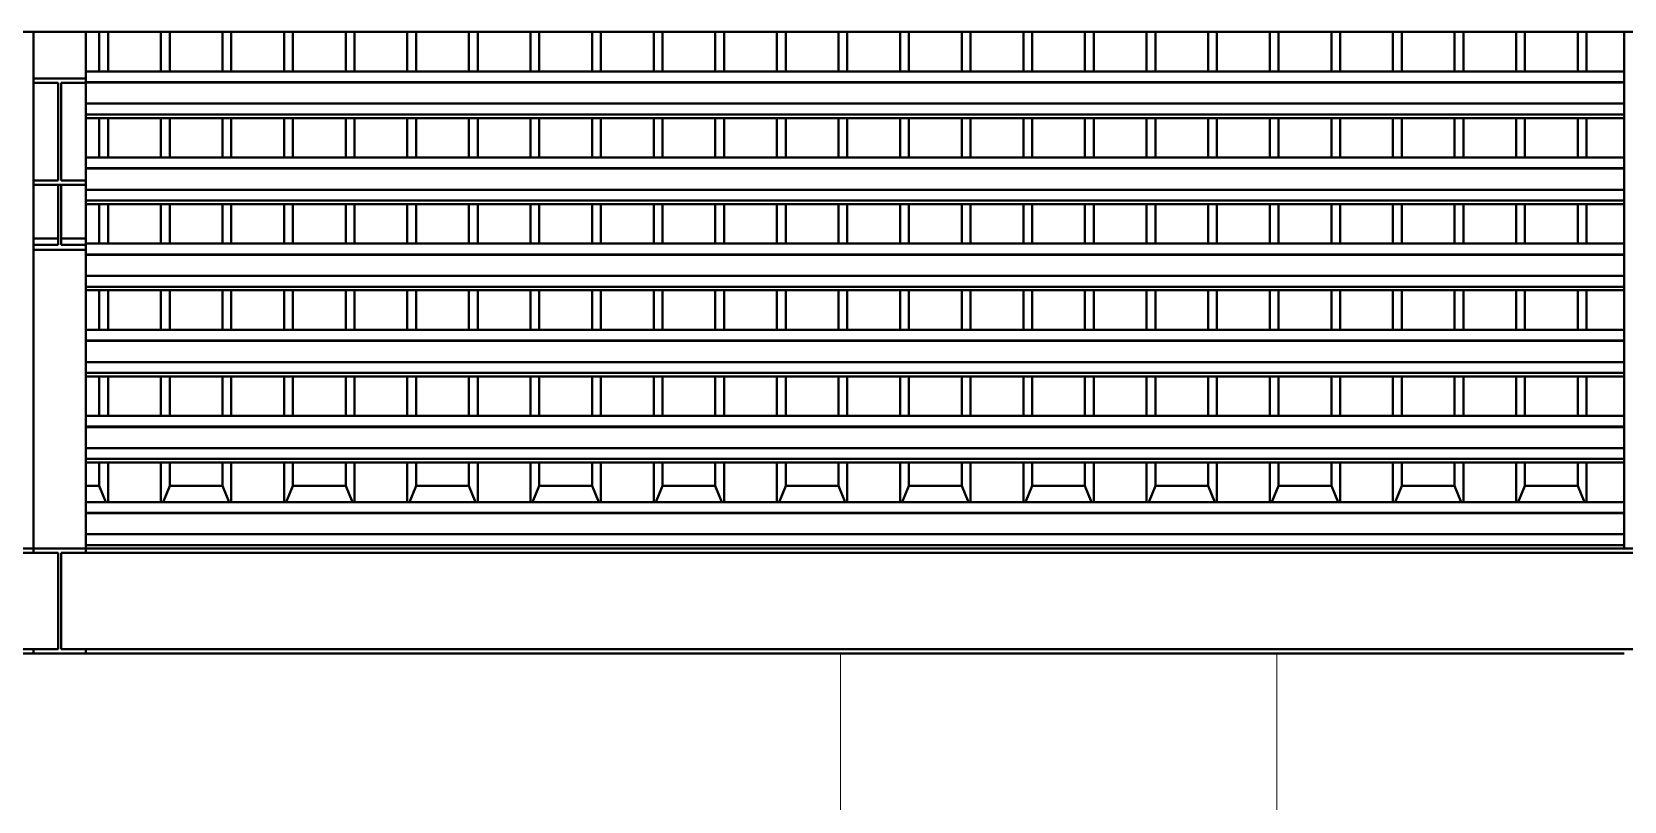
# Model space of a CAD drawing. Header units: metres. Extents: x 78 to 178, y -74 to 157.
# Drawn here: x 125.104 to 128.754, y -52.215 to -50.453 of the extents above; entities that cross this region are included whole.
import ezdxf

# ---------------------------------------------------------------- set-up
doc = ezdxf.new("R2010")
doc.units = ezdxf.units.M
doc.layers.add('01_Fina', color=252, linetype='Continuous', lineweight=15)
doc.layers.add('Cortes', color=7, linetype='Continuous', lineweight=40)

msp = doc.modelspace()

# ---------------------------------------------------------------- linework, layer by layer
at = {"layer": '01_Fina'}
for p, q in [((126.95784, -54.35079), (126.95784, -51.87651)), ((127.95784, -51.87651), (127.95784, -54.35079))]:
    msp.add_line(p, q, dxfattribs=at)
at = {"layer": 'Cortes'}
for p, q in [((125.00404, -50.45284), (125.10795, -50.45284)), ((125.10795, -50.45284), (125.22795, -50.45284)), ((125.10795, -50.55992), (125.10795, -50.45284)), ((125.22795, -50.45284), (125.25876, -50.45284)), ((125.22795, -50.54326), (125.22795, -50.45284)), ((125.25876, -50.45284), (125.25876, -50.54326)), ((125.25876, -50.45284), (125.27894, -50.45284)), ((125.27894, -50.45284), (125.27894, -50.54326)), ((125.27894, -50.45284), (125.39997, -50.45284)), ((125.39997, -50.45284), (125.39997, -50.54326)), ((125.39997, -50.45284), (125.42014, -50.45284)), ((125.42014, -50.45284), (125.42014, -50.54326)), ((125.42014, -50.45284), (125.54118, -50.45284)), ((125.54118, -50.45284), (125.54118, -50.54326)), ((125.54118, -50.45284), (125.56135, -50.45284)), ((125.56135, -50.45284), (125.56135, -50.54326)), ((125.56135, -50.45284), (125.68239, -50.45284)), ((125.68239, -50.45284), (125.68239, -50.54326)), ((125.68239, -50.45284), (125.70256, -50.45284)), ((125.70256, -50.45284), (125.70256, -50.54326)), ((125.70256, -50.45284), (125.82359, -50.45284)), ((125.82359, -50.45284), (125.82359, -50.54326)), ((125.82359, -50.45284), (125.84376, -50.45284)), ((125.84376, -50.45284), (125.84376, -50.54326)), ((125.84376, -50.45284), (125.9648, -50.45284)), ((125.9648, -50.45284), (125.9648, -50.54326)), ((125.9648, -50.45284), (125.98497, -50.45284)), ((125.98497, -50.45284), (125.98497, -50.54326)), ((125.98497, -50.45284), (126.10601, -50.45284)), ((126.10601, -50.45284), (126.10601, -50.54326)), ((126.10601, -50.45284), (126.12618, -50.45284)), ((126.12618, -50.45284), (126.12618, -50.54326)), ((126.12618, -50.45284), (126.24721, -50.45284)), ((126.24721, -50.45284), (126.24721, -50.54326)), ((126.24721, -50.45284), (126.26739, -50.45284)), ((126.26739, -50.45284), (126.26739, -50.54326)), ((126.26739, -50.45284), (126.38842, -50.45284)), ((126.38842, -50.45284), (126.38842, -50.54326)), ((126.38842, -50.45284), (126.40859, -50.45284)), ((126.40859, -50.45284), (126.40859, -50.54326)), ((126.40859, -50.45284), (126.52963, -50.45284)), ((126.52963, -50.45284), (126.52963, -50.54326)), ((126.52963, -50.45284), (126.5498, -50.45284)), ((126.5498, -50.45284), (126.5498, -50.54326)), ((126.5498, -50.45284), (126.67083, -50.45284)), ((126.67083, -50.45284), (126.67083, -50.54326)), ((126.67083, -50.45284), (126.69101, -50.45284)), ((126.69101, -50.45284), (126.69101, -50.54326)), ((126.69101, -50.45284), (126.81204, -50.45284)), ((126.81204, -50.45284), (126.81204, -50.54326)), ((126.81204, -50.45284), (126.83221, -50.45284)), ((126.83221, -50.45284), (126.83221, -50.54326)), ((126.83221, -50.45284), (126.95325, -50.45284)), ((126.95325, -50.45284), (126.95325, -50.54326)), ((126.95325, -50.45284), (126.97342, -50.45284)), ((126.97342, -50.45284), (126.97342, -50.54326)), ((126.97342, -50.45284), (127.09445, -50.45284)), ((127.09445, -50.45284), (127.09445, -50.54326)), ((127.09445, -50.45284), (127.11463, -50.45284)), ((127.11463, -50.45284), (127.11463, -50.54326)), ((127.11463, -50.45284), (127.23566, -50.45284)), ((127.23566, -50.45284), (127.23566, -50.54326)), ((127.23566, -50.45284), (127.25583, -50.45284)), ((127.25583, -50.45284), (127.25583, -50.54326)), ((127.25583, -50.45284), (127.37687, -50.45284)), ((127.37687, -50.45284), (127.37687, -50.54326)), ((127.37687, -50.45284), (127.39704, -50.45284)), ((127.39704, -50.45284), (127.39704, -50.54326)), ((127.39704, -50.45284), (127.51807, -50.45284)), ((127.51807, -50.45284), (127.51807, -50.54326)), ((127.51807, -50.45284), (127.53825, -50.45284)), ((127.53825, -50.45284), (127.53825, -50.54326)), ((127.53825, -50.45284), (127.65928, -50.45284)), ((127.65928, -50.45284), (127.65928, -50.54326)), ((127.65928, -50.45284), (127.67945, -50.45284)), ((127.67945, -50.45284), (127.67945, -50.54326)), ((127.67945, -50.45284), (127.80049, -50.45284)), ((127.80049, -50.45284), (127.80049, -50.54326)), ((127.80049, -50.45284), (127.82066, -50.45284)), ((127.82066, -50.45284), (127.82066, -50.54326)), ((127.82066, -50.45284), (127.9417, -50.45284)), ((127.9417, -50.45284), (127.9417, -50.54326)), ((127.9417, -50.45284), (127.96187, -50.45284)), ((127.96187, -50.45284), (127.96187, -50.54326)), ((127.96187, -50.45284), (128.0829, -50.45284)), ((128.0829, -50.45284), (128.0829, -50.54326)), ((128.0829, -50.45284), (128.10307, -50.45284)), ((128.10307, -50.45284), (128.10307, -50.54326)), ((128.10307, -50.45284), (128.22411, -50.45284)), ((128.22411, -50.45284), (128.22411, -50.54326)), ((128.22411, -50.45284), (128.24428, -50.45284)), ((128.24428, -50.45284), (128.24428, -50.54326)), ((128.24428, -50.45284), (128.36532, -50.45284)), ((128.36532, -50.45284), (128.36532, -50.54326)), ((128.36532, -50.45284), (128.38549, -50.45284)), ((128.38549, -50.45284), (128.38549, -50.54326)), ((128.38549, -50.45284), (128.50652, -50.45284)), ((128.50652, -50.45284), (128.50652, -50.54326)), ((128.50652, -50.45284), (128.5267, -50.45284)), ((128.5267, -50.45284), (128.5267, -50.54326)), ((128.5267, -50.45284), (128.64773, -50.45284)), ((128.64773, -50.45284), (128.64773, -50.54326)), ((128.64773, -50.45284), (128.6679, -50.45284)), ((128.6679, -50.45284), (128.6679, -50.54326)), ((128.6679, -50.45284), (128.75404, -50.45284)), ((128.75404, -50.45284), (128.85795, -50.45284)), ((128.75404, -50.54326), (128.75404, -50.45284)), ((125.22795, -50.54326), (125.25876, -50.54326)), ((125.22795, -50.54326), (125.22795, -50.55992)), ((125.25876, -50.54326), (125.27894, -50.54326)), ((125.27894, -50.54326), (125.39997, -50.54326)), ((125.39997, -50.54326), (125.42014, -50.54326)), ((125.42014, -50.54326), (125.54118, -50.54326)), ((125.54118, -50.54326), (125.56135, -50.54326)), ((125.56135, -50.54326), (125.68239, -50.54326)), ((125.68239, -50.54326), (125.70256, -50.54326)), ((125.70256, -50.54326), (125.82359, -50.54326)), ((125.82359, -50.54326), (125.84376, -50.54326)), ((125.84376, -50.54326), (125.9648, -50.54326)), ((125.9648, -50.54326), (125.98497, -50.54326)), ((125.98497, -50.54326), (126.10601, -50.54326)), ((126.10601, -50.54326), (126.12618, -50.54326)), ((126.12618, -50.54326), (126.24721, -50.54326)), ((126.24721, -50.54326), (126.26739, -50.54326)), ((126.26739, -50.54326), (126.38842, -50.54326)), ((126.38842, -50.54326), (126.40859, -50.54326)), ((126.40859, -50.54326), (126.52963, -50.54326)), ((126.52963, -50.54326), (126.5498, -50.54326)), ((126.5498, -50.54326), (126.67083, -50.54326)), ((126.67083, -50.54326), (126.69101, -50.54326)), ((126.69101, -50.54326), (126.81204, -50.54326)), ((126.81204, -50.54326), (126.83221, -50.54326)), ((126.83221, -50.54326), (126.95325, -50.54326)), ((126.95325, -50.54326), (126.97342, -50.54326)), ((126.97342, -50.54326), (127.09445, -50.54326)), ((127.09445, -50.54326), (127.11463, -50.54326)), ((127.11463, -50.54326), (127.23566, -50.54326)), ((127.23566, -50.54326), (127.25583, -50.54326)), ((127.25583, -50.54326), (127.37687, -50.54326)), ((127.37687, -50.54326), (127.39704, -50.54326)), ((127.39704, -50.54326), (127.51807, -50.54326)), ((127.51807, -50.54326), (127.53825, -50.54326)), ((127.53825, -50.54326), (127.65928, -50.54326)), ((127.65928, -50.54326), (127.67945, -50.54326)), ((127.67945, -50.54326), (127.80049, -50.54326)), ((127.80049, -50.54326), (127.82066, -50.54326)), ((127.82066, -50.54326), (127.9417, -50.54326)), ((127.9417, -50.54326), (127.96187, -50.54326)), ((127.96187, -50.54326), (128.0829, -50.54326)), ((128.0829, -50.54326), (128.10307, -50.54326)), ((128.10307, -50.54326), (128.22411, -50.54326)), ((128.22411, -50.54326), (128.24428, -50.54326)), ((128.24428, -50.54326), (128.36532, -50.54326)), ((128.36532, -50.54326), (128.38549, -50.54326)), ((128.38549, -50.54326), (128.50652, -50.54326)), ((128.50652, -50.54326), (128.5267, -50.54326)), ((128.5267, -50.54326), (128.64773, -50.54326)), ((128.64773, -50.54326), (128.6679, -50.54326)), ((128.6679, -50.54326), (128.75404, -50.54326)), ((128.75404, -50.56792), (128.75404, -50.54326)), ((125.10795, -50.55992), (125.10795, -50.56985)), ((125.22795, -50.55992), (125.10795, -50.55992)), ((125.10795, -50.56985), (125.16485, -50.56985)), ((125.10795, -50.79329), (125.10795, -50.56985)), ((125.16485, -50.56985), (125.16485, -50.79329)), ((125.17105, -50.56985), (125.22795, -50.56985)), ((125.17105, -50.79329), (125.17105, -50.56985)), ((125.22795, -50.56792), (125.22795, -50.55992)), ((125.22795, -50.56792), (128.75404, -50.56792)), ((125.22795, -50.56874), (125.22795, -50.56792)), ((125.22795, -50.56874), (128.75404, -50.56874)), ((125.22795, -50.56985), (125.22795, -50.56874)), ((125.22795, -50.56985), (125.22795, -50.61724)), ((128.75404, -50.56792), (128.75404, -50.56874)), ((128.75404, -50.56874), (128.75404, -50.61724)), ((125.22795, -50.61724), (128.75404, -50.61724)), ((125.22795, -50.61724), (125.22795, -50.6419)), ((128.75404, -50.61724), (128.75404, -50.6419)), ((125.22795, -50.6419), (128.75404, -50.6419)), ((125.22795, -50.6419), (125.22795, -50.65012)), ((125.22795, -50.65012), (125.25876, -50.65012)), ((125.22795, -50.65012), (125.22795, -50.74054)), ((125.25876, -50.65012), (125.25876, -50.74054)), ((125.25876, -50.65012), (125.27894, -50.65012)), ((125.27894, -50.65012), (125.27894, -50.74054)), ((125.27894, -50.65012), (125.39997, -50.65012)), ((125.39997, -50.65012), (125.39997, -50.74054)), ((125.39997, -50.65012), (125.42014, -50.65012)), ((125.42014, -50.65012), (125.42014, -50.74054)), ((125.42014, -50.65012), (125.54118, -50.65012)), ((125.54118, -50.65012), (125.54118, -50.74054)), ((125.54118, -50.65012), (125.56135, -50.65012)), ((125.56135, -50.65012), (125.56135, -50.74054)), ((125.56135, -50.65012), (125.68239, -50.65012)), ((125.68239, -50.65012), (125.68239, -50.74054)), ((125.68239, -50.65012), (125.70256, -50.65012)), ((125.70256, -50.65012), (125.70256, -50.74054)), ((125.70256, -50.65012), (125.82359, -50.65012)), ((125.82359, -50.65012), (125.82359, -50.74054)), ((125.82359, -50.65012), (125.84376, -50.65012)), ((125.84376, -50.65012), (125.84376, -50.74054)), ((125.84376, -50.65012), (125.9648, -50.65012)), ((125.9648, -50.65012), (125.9648, -50.74054)), ((125.9648, -50.65012), (125.98497, -50.65012)), ((125.98497, -50.65012), (125.98497, -50.74054)), ((125.98497, -50.65012), (126.10601, -50.65012)), ((126.10601, -50.65012), (126.10601, -50.74054)), ((126.10601, -50.65012), (126.12618, -50.65012)), ((126.12618, -50.65012), (126.12618, -50.74054)), ((126.12618, -50.65012), (126.24721, -50.65012)), ((126.24721, -50.65012), (126.24721, -50.74054)), ((126.24721, -50.65012), (126.26739, -50.65012)), ((126.26739, -50.65012), (126.26739, -50.74054)), ((126.26739, -50.65012), (126.38842, -50.65012)), ((126.38842, -50.65012), (126.38842, -50.74054)), ((126.38842, -50.65012), (126.40859, -50.65012)), ((126.40859, -50.65012), (126.40859, -50.74054)), ((126.40859, -50.65012), (126.52963, -50.65012)), ((126.52963, -50.65012), (126.52963, -50.74054)), ((126.52963, -50.65012), (126.5498, -50.65012)), ((126.5498, -50.65012), (126.5498, -50.74054)), ((126.5498, -50.65012), (126.67083, -50.65012)), ((126.67083, -50.65012), (126.67083, -50.74054)), ((126.67083, -50.65012), (126.69101, -50.65012)), ((126.69101, -50.65012), (126.69101, -50.74054)), ((126.69101, -50.65012), (126.81204, -50.65012)), ((126.81204, -50.65012), (126.81204, -50.74054)), ((126.81204, -50.65012), (126.83221, -50.65012)), ((126.83221, -50.65012), (126.83221, -50.74054)), ((126.83221, -50.65012), (126.95325, -50.65012)), ((126.95325, -50.65012), (126.95325, -50.74054)), ((126.95325, -50.65012), (126.97342, -50.65012)), ((126.97342, -50.65012), (126.97342, -50.74054)), ((126.97342, -50.65012), (127.09445, -50.65012)), ((127.09445, -50.65012), (127.09445, -50.74054)), ((127.09445, -50.65012), (127.11463, -50.65012)), ((127.11463, -50.65012), (127.11463, -50.74054)), ((127.11463, -50.65012), (127.23566, -50.65012)), ((127.23566, -50.65012), (127.23566, -50.74054)), ((127.23566, -50.65012), (127.25583, -50.65012)), ((127.25583, -50.65012), (127.25583, -50.74054)), ((127.25583, -50.65012), (127.37687, -50.65012)), ((127.37687, -50.65012), (127.37687, -50.74054)), ((127.37687, -50.65012), (127.39704, -50.65012)), ((127.39704, -50.65012), (127.39704, -50.74054)), ((127.39704, -50.65012), (127.51807, -50.65012)), ((127.51807, -50.65012), (127.51807, -50.74054)), ((127.51807, -50.65012), (127.53825, -50.65012)), ((127.53825, -50.65012), (127.53825, -50.74054)), ((127.53825, -50.65012), (127.65928, -50.65012)), ((127.65928, -50.65012), (127.65928, -50.74054)), ((127.65928, -50.65012), (127.67945, -50.65012)), ((127.67945, -50.65012), (127.67945, -50.74054)), ((127.67945, -50.65012), (127.80049, -50.65012)), ((127.80049, -50.65012), (127.80049, -50.74054)), ((127.80049, -50.65012), (127.82066, -50.65012)), ((127.82066, -50.65012), (127.82066, -50.74054)), ((127.82066, -50.65012), (127.9417, -50.65012)), ((127.9417, -50.65012), (127.9417, -50.74054)), ((127.9417, -50.65012), (127.96187, -50.65012)), ((127.96187, -50.65012), (127.96187, -50.74054)), ((127.96187, -50.65012), (128.0829, -50.65012)), ((128.0829, -50.65012), (128.0829, -50.74054)), ((128.0829, -50.65012), (128.10307, -50.65012)), ((128.10307, -50.65012), (128.10307, -50.74054)), ((128.10307, -50.65012), (128.22411, -50.65012)), ((128.22411, -50.65012), (128.22411, -50.74054)), ((128.22411, -50.65012), (128.24428, -50.65012)), ((128.24428, -50.65012), (128.24428, -50.74054)), ((128.24428, -50.65012), (128.36532, -50.65012)), ((128.36532, -50.65012), (128.36532, -50.74054)), ((128.36532, -50.65012), (128.38549, -50.65012)), ((128.38549, -50.65012), (128.38549, -50.74054)), ((128.38549, -50.65012), (128.50652, -50.65012)), ((128.50652, -50.65012), (128.50652, -50.74054)), ((128.50652, -50.65012), (128.5267, -50.65012)), ((128.5267, -50.65012), (128.5267, -50.74054)), ((128.5267, -50.65012), (128.64773, -50.65012)), ((128.64773, -50.65012), (128.64773, -50.74054)), ((128.64773, -50.65012), (128.6679, -50.65012)), ((128.6679, -50.65012), (128.6679, -50.74054)), ((128.6679, -50.65012), (128.75404, -50.65012)), ((128.75404, -50.6419), (128.75404, -50.65012)), ((128.75404, -50.65012), (128.75404, -50.74054)), ((125.22795, -50.74054), (125.25876, -50.74054)), ((125.22795, -50.74054), (125.22795, -50.7652)), ((125.22795, -50.7652), (128.75404, -50.7652)), ((125.22795, -50.76602), (125.22795, -50.7652)), ((125.22795, -50.76602), (128.75404, -50.76602)), ((125.22795, -50.79329), (125.22795, -50.76602)), ((125.25876, -50.74054), (125.27894, -50.74054)), ((125.27894, -50.74054), (125.39997, -50.74054)), ((125.39997, -50.74054), (125.42014, -50.74054)), ((125.42014, -50.74054), (125.54118, -50.74054)), ((125.54118, -50.74054), (125.56135, -50.74054)), ((125.56135, -50.74054), (125.68239, -50.74054)), ((125.68239, -50.74054), (125.70256, -50.74054)), ((125.70256, -50.74054), (125.82359, -50.74054)), ((125.82359, -50.74054), (125.84376, -50.74054)), ((125.84376, -50.74054), (125.9648, -50.74054)), ((125.9648, -50.74054), (125.98497, -50.74054)), ((125.98497, -50.74054), (126.10601, -50.74054)), ((126.10601, -50.74054), (126.12618, -50.74054)), ((126.12618, -50.74054), (126.24721, -50.74054)), ((126.24721, -50.74054), (126.26739, -50.74054)), ((126.26739, -50.74054), (126.38842, -50.74054)), ((126.38842, -50.74054), (126.40859, -50.74054)), ((126.40859, -50.74054), (126.52963, -50.74054)), ((126.52963, -50.74054), (126.5498, -50.74054)), ((126.5498, -50.74054), (126.67083, -50.74054)), ((126.67083, -50.74054), (126.69101, -50.74054)), ((126.69101, -50.74054), (126.81204, -50.74054)), ((126.81204, -50.74054), (126.83221, -50.74054)), ((126.83221, -50.74054), (126.95325, -50.74054)), ((126.95325, -50.74054), (126.97342, -50.74054)), ((126.97342, -50.74054), (127.09445, -50.74054)), ((127.09445, -50.74054), (127.11463, -50.74054)), ((127.11463, -50.74054), (127.23566, -50.74054)), ((127.23566, -50.74054), (127.25583, -50.74054)), ((127.25583, -50.74054), (127.37687, -50.74054)), ((127.37687, -50.74054), (127.39704, -50.74054)), ((127.39704, -50.74054), (127.51807, -50.74054)), ((127.51807, -50.74054), (127.53825, -50.74054)), ((127.53825, -50.74054), (127.65928, -50.74054)), ((127.65928, -50.74054), (127.67945, -50.74054)), ((127.67945, -50.74054), (127.80049, -50.74054)), ((127.80049, -50.74054), (127.82066, -50.74054)), ((127.82066, -50.74054), (127.9417, -50.74054)), ((127.9417, -50.74054), (127.96187, -50.74054)), ((127.96187, -50.74054), (128.0829, -50.74054)), ((128.0829, -50.74054), (128.10307, -50.74054)), ((128.10307, -50.74054), (128.22411, -50.74054)), ((128.22411, -50.74054), (128.24428, -50.74054)), ((128.24428, -50.74054), (128.36532, -50.74054)), ((128.36532, -50.74054), (128.38549, -50.74054)), ((128.38549, -50.74054), (128.50652, -50.74054)), ((128.50652, -50.74054), (128.5267, -50.74054)), ((128.5267, -50.74054), (128.64773, -50.74054)), ((128.64773, -50.74054), (128.6679, -50.74054)), ((128.6679, -50.74054), (128.75404, -50.74054)), ((128.75404, -50.7652), (128.75404, -50.74054)), ((128.75404, -50.7652), (128.75404, -50.76602)), ((128.75404, -50.81452), (128.75404, -50.76602)), ((125.16485, -50.79329), (125.10795, -50.79329)), ((125.10795, -50.80323), (125.10795, -50.79329)), ((125.10795, -50.92632), (125.10795, -50.80323)), ((125.10795, -50.80323), (125.16485, -50.80323)), ((125.17105, -50.80323), (125.16485, -50.80323)), ((125.16485, -50.80323), (125.16485, -50.92632)), ((125.22795, -50.79329), (125.17105, -50.79329)), ((125.17105, -50.92632), (125.17105, -50.80323)), ((125.17105, -50.80323), (125.22795, -50.80323)), ((125.22795, -50.80323), (125.22795, -50.79329)), ((125.22795, -50.81452), (125.22795, -50.80323)), ((125.22795, -50.81452), (128.75404, -50.81452)), ((125.22795, -50.83918), (125.22795, -50.81452)), ((125.22795, -50.83918), (128.75404, -50.83918)), ((125.22795, -50.8474), (125.22795, -50.83918)), ((128.75404, -50.81452), (128.75404, -50.83918)), ((128.75404, -50.83918), (128.75404, -50.8474)), ((125.22795, -50.8474), (125.25876, -50.8474)), ((125.22795, -50.92632), (125.22795, -50.8474)), ((125.25876, -50.8474), (125.25876, -50.93782)), ((125.25876, -50.8474), (125.27894, -50.8474)), ((125.27894, -50.8474), (125.27894, -50.93782)), ((125.27894, -50.8474), (125.39997, -50.8474)), ((125.39997, -50.8474), (125.39997, -50.93782)), ((125.39997, -50.8474), (125.42014, -50.8474)), ((125.42014, -50.8474), (125.42014, -50.93782)), ((125.42014, -50.8474), (125.54118, -50.8474)), ((125.54118, -50.8474), (125.54118, -50.93782)), ((125.54118, -50.8474), (125.56135, -50.8474)), ((125.56135, -50.8474), (125.56135, -50.93782)), ((125.56135, -50.8474), (125.68239, -50.8474)), ((125.68239, -50.8474), (125.68239, -50.93782)), ((125.68239, -50.8474), (125.70256, -50.8474)), ((125.70256, -50.8474), (125.70256, -50.93782)), ((125.70256, -50.8474), (125.82359, -50.8474)), ((125.82359, -50.8474), (125.82359, -50.93782)), ((125.82359, -50.8474), (125.84376, -50.8474)), ((125.84376, -50.8474), (125.84376, -50.93782)), ((125.84376, -50.8474), (125.9648, -50.8474)), ((125.9648, -50.8474), (125.9648, -50.93782)), ((125.9648, -50.8474), (125.98497, -50.8474)), ((125.98497, -50.8474), (125.98497, -50.93782)), ((125.98497, -50.8474), (126.10601, -50.8474)), ((126.10601, -50.8474), (126.10601, -50.93782)), ((126.10601, -50.8474), (126.12618, -50.8474)), ((126.12618, -50.8474), (126.12618, -50.93782)), ((126.12618, -50.8474), (126.24721, -50.8474)), ((126.24721, -50.8474), (126.24721, -50.93782)), ((126.24721, -50.8474), (126.26739, -50.8474)), ((126.26739, -50.8474), (126.26739, -50.93782)), ((126.26739, -50.8474), (126.38842, -50.8474)), ((126.38842, -50.8474), (126.38842, -50.93782)), ((126.38842, -50.8474), (126.40859, -50.8474)), ((126.40859, -50.8474), (126.40859, -50.93782)), ((126.40859, -50.8474), (126.52963, -50.8474)), ((126.52963, -50.8474), (126.52963, -50.93782)), ((126.52963, -50.8474), (126.5498, -50.8474)), ((126.5498, -50.8474), (126.5498, -50.93782)), ((126.5498, -50.8474), (126.67083, -50.8474)), ((126.67083, -50.8474), (126.67083, -50.93782)), ((126.67083, -50.8474), (126.69101, -50.8474)), ((126.69101, -50.8474), (126.69101, -50.93782)), ((126.69101, -50.8474), (126.81204, -50.8474)), ((126.81204, -50.8474), (126.81204, -50.93782)), ((126.81204, -50.8474), (126.83221, -50.8474)), ((126.83221, -50.8474), (126.83221, -50.93782)), ((126.83221, -50.8474), (126.95325, -50.8474)), ((126.95325, -50.8474), (126.95325, -50.93782)), ((126.95325, -50.8474), (126.97342, -50.8474)), ((126.97342, -50.8474), (126.97342, -50.93782)), ((126.97342, -50.8474), (127.09445, -50.8474)), ((127.09445, -50.8474), (127.09445, -50.93782)), ((127.09445, -50.8474), (127.11463, -50.8474)), ((127.11463, -50.8474), (127.11463, -50.93782)), ((127.11463, -50.8474), (127.23566, -50.8474)), ((127.23566, -50.8474), (127.23566, -50.93782)), ((127.23566, -50.8474), (127.25583, -50.8474)), ((127.25583, -50.8474), (127.25583, -50.93782)), ((127.25583, -50.8474), (127.37687, -50.8474)), ((127.37687, -50.8474), (127.37687, -50.93782)), ((127.37687, -50.8474), (127.39704, -50.8474)), ((127.39704, -50.8474), (127.39704, -50.93782)), ((127.39704, -50.8474), (127.51807, -50.8474)), ((127.51807, -50.8474), (127.51807, -50.93782)), ((127.51807, -50.8474), (127.53825, -50.8474)), ((127.53825, -50.8474), (127.53825, -50.93782)), ((127.53825, -50.8474), (127.65928, -50.8474)), ((127.65928, -50.8474), (127.65928, -50.93782)), ((127.65928, -50.8474), (127.67945, -50.8474)), ((127.67945, -50.8474), (127.67945, -50.93782)), ((127.67945, -50.8474), (127.80049, -50.8474)), ((127.80049, -50.8474), (127.80049, -50.93782)), ((127.80049, -50.8474), (127.82066, -50.8474)), ((127.82066, -50.8474), (127.82066, -50.93782)), ((127.82066, -50.8474), (127.9417, -50.8474)), ((127.9417, -50.8474), (127.9417, -50.93782)), ((127.9417, -50.8474), (127.96187, -50.8474)), ((127.96187, -50.8474), (127.96187, -50.93782)), ((127.96187, -50.8474), (128.0829, -50.8474)), ((128.0829, -50.8474), (128.0829, -50.93782)), ((128.0829, -50.8474), (128.10307, -50.8474)), ((128.10307, -50.8474), (128.10307, -50.93782)), ((128.10307, -50.8474), (128.22411, -50.8474)), ((128.22411, -50.8474), (128.22411, -50.93782)), ((128.22411, -50.8474), (128.24428, -50.8474)), ((128.24428, -50.8474), (128.24428, -50.93782)), ((128.24428, -50.8474), (128.36532, -50.8474)), ((128.36532, -50.8474), (128.36532, -50.93782)), ((128.36532, -50.8474), (128.38549, -50.8474)), ((128.38549, -50.8474), (128.38549, -50.93782)), ((128.38549, -50.8474), (128.50652, -50.8474)), ((128.50652, -50.8474), (128.50652, -50.93782)), ((128.50652, -50.8474), (128.5267, -50.8474)), ((128.5267, -50.8474), (128.5267, -50.93782)), ((128.5267, -50.8474), (128.64773, -50.8474)), ((128.64773, -50.8474), (128.64773, -50.93782)), ((128.64773, -50.8474), (128.6679, -50.8474)), ((128.6679, -50.8474), (128.6679, -50.93782)), ((128.6679, -50.8474), (128.75404, -50.8474)), ((128.75404, -50.8474), (128.75404, -50.93782)), ((125.10795, -50.92632), (125.16485, -50.92632)), ((125.10795, -50.94054), (125.10795, -50.92632)), ((125.16485, -50.94054), (125.10795, -50.94054)), ((125.10795, -50.94054), (125.10795, -50.95185)), ((125.10795, -50.95185), (125.22795, -50.95185)), ((125.10795, -50.95185), (125.10795, -51.63651)), ((125.16485, -50.92632), (125.16485, -50.94054)), ((125.17105, -50.92632), (125.22795, -50.92632)), ((125.17105, -50.94054), (125.17105, -50.92632)), ((125.22795, -50.94054), (125.17105, -50.94054)), ((125.22795, -50.92632), (125.22795, -50.93782)), ((125.22795, -50.93782), (125.22795, -50.94054)), ((125.22795, -50.93782), (125.25876, -50.93782)), ((125.22795, -50.95185), (125.22795, -50.94054)), ((125.22795, -50.96248), (125.22795, -50.95185)), ((125.25876, -50.93782), (125.27894, -50.93782)), ((125.27894, -50.93782), (125.39997, -50.93782)), ((125.39997, -50.93782), (125.42014, -50.93782)), ((125.42014, -50.93782), (125.54118, -50.93782)), ((125.54118, -50.93782), (125.56135, -50.93782)), ((125.56135, -50.93782), (125.68239, -50.93782)), ((125.68239, -50.93782), (125.70256, -50.93782)), ((125.70256, -50.93782), (125.82359, -50.93782)), ((125.82359, -50.93782), (125.84376, -50.93782)), ((125.84376, -50.93782), (125.9648, -50.93782)), ((125.9648, -50.93782), (125.98497, -50.93782)), ((125.98497, -50.93782), (126.10601, -50.93782)), ((126.10601, -50.93782), (126.12618, -50.93782)), ((126.12618, -50.93782), (126.24721, -50.93782)), ((126.24721, -50.93782), (126.26739, -50.93782)), ((126.26739, -50.93782), (126.38842, -50.93782)), ((126.38842, -50.93782), (126.40859, -50.93782)), ((126.40859, -50.93782), (126.52963, -50.93782)), ((126.52963, -50.93782), (126.5498, -50.93782)), ((126.5498, -50.93782), (126.67083, -50.93782)), ((126.67083, -50.93782), (126.69101, -50.93782)), ((126.69101, -50.93782), (126.81204, -50.93782)), ((126.81204, -50.93782), (126.83221, -50.93782)), ((126.83221, -50.93782), (126.95325, -50.93782)), ((126.95325, -50.93782), (126.97342, -50.93782)), ((126.97342, -50.93782), (127.09445, -50.93782)), ((127.09445, -50.93782), (127.11463, -50.93782)), ((127.11463, -50.93782), (127.23566, -50.93782)), ((127.23566, -50.93782), (127.25583, -50.93782)), ((127.25583, -50.93782), (127.37687, -50.93782)), ((127.37687, -50.93782), (127.39704, -50.93782)), ((127.39704, -50.93782), (127.51807, -50.93782)), ((127.51807, -50.93782), (127.53825, -50.93782)), ((127.53825, -50.93782), (127.65928, -50.93782)), ((127.65928, -50.93782), (127.67945, -50.93782)), ((127.67945, -50.93782), (127.80049, -50.93782)), ((127.80049, -50.93782), (127.82066, -50.93782)), ((127.82066, -50.93782), (127.9417, -50.93782)), ((127.9417, -50.93782), (127.96187, -50.93782)), ((127.96187, -50.93782), (128.0829, -50.93782)), ((128.0829, -50.93782), (128.10307, -50.93782)), ((128.10307, -50.93782), (128.22411, -50.93782)), ((128.22411, -50.93782), (128.24428, -50.93782)), ((128.24428, -50.93782), (128.36532, -50.93782)), ((128.36532, -50.93782), (128.38549, -50.93782)), ((128.38549, -50.93782), (128.50652, -50.93782)), ((128.50652, -50.93782), (128.5267, -50.93782)), ((128.5267, -50.93782), (128.64773, -50.93782)), ((128.64773, -50.93782), (128.6679, -50.93782)), ((128.6679, -50.93782), (128.75404, -50.93782)), ((128.75404, -50.93782), (128.75404, -50.96248)), ((125.22795, -50.96248), (128.75404, -50.96248)), ((125.22795, -50.9633), (125.22795, -50.96248)), ((125.22795, -50.9633), (128.75404, -50.9633)), ((125.22795, -51.0118), (125.22795, -50.9633)), ((128.75404, -50.96248), (128.75404, -50.9633)), ((128.75404, -50.9633), (128.75404, -51.0118)), ((125.22795, -51.0118), (128.75404, -51.0118)), ((125.22795, -51.03646), (125.22795, -51.0118)), ((128.75404, -51.0118), (128.75404, -51.03646)), ((125.22795, -51.03646), (128.75404, -51.03646)), ((125.22795, -51.04468), (125.22795, -51.03646)), ((125.22795, -51.04468), (125.25876, -51.04468)), ((125.22795, -51.1351), (125.22795, -51.04468)), ((125.25876, -51.04468), (125.25876, -51.1351)), ((125.25876, -51.04468), (125.27894, -51.04468)), ((125.27894, -51.04468), (125.27894, -51.1351)), ((125.27894, -51.04468), (125.39997, -51.04468)), ((125.39997, -51.04468), (125.39997, -51.1351)), ((125.39997, -51.04468), (125.42014, -51.04468)), ((125.42014, -51.04468), (125.42014, -51.1351)), ((125.42014, -51.04468), (125.54118, -51.04468)), ((125.54118, -51.04468), (125.54118, -51.1351)), ((125.54118, -51.04468), (125.56135, -51.04468)), ((125.56135, -51.04468), (125.56135, -51.1351)), ((125.56135, -51.04468), (125.68239, -51.04468)), ((125.68239, -51.04468), (125.68239, -51.1351)), ((125.68239, -51.04468), (125.70256, -51.04468)), ((125.70256, -51.04468), (125.70256, -51.1351)), ((125.70256, -51.04468), (125.82359, -51.04468)), ((125.82359, -51.04468), (125.82359, -51.1351)), ((125.82359, -51.04468), (125.84376, -51.04468)), ((125.84376, -51.04468), (125.84376, -51.1351)), ((125.84376, -51.04468), (125.9648, -51.04468)), ((125.9648, -51.04468), (125.9648, -51.1351)), ((125.9648, -51.04468), (125.98497, -51.04468)), ((125.98497, -51.04468), (125.98497, -51.1351)), ((125.98497, -51.04468), (126.10601, -51.04468)), ((126.10601, -51.04468), (126.10601, -51.1351)), ((126.10601, -51.04468), (126.12618, -51.04468)), ((126.12618, -51.04468), (126.12618, -51.1351)), ((126.12618, -51.04468), (126.24721, -51.04468)), ((126.24721, -51.04468), (126.24721, -51.1351)), ((126.24721, -51.04468), (126.26739, -51.04468)), ((126.26739, -51.04468), (126.26739, -51.1351)), ((126.26739, -51.04468), (126.38842, -51.04468)), ((126.38842, -51.04468), (126.38842, -51.1351)), ((126.38842, -51.04468), (126.40859, -51.04468)), ((126.40859, -51.04468), (126.40859, -51.1351)), ((126.40859, -51.04468), (126.52963, -51.04468)), ((126.52963, -51.04468), (126.52963, -51.1351)), ((126.52963, -51.04468), (126.5498, -51.04468)), ((126.5498, -51.04468), (126.5498, -51.1351)), ((126.5498, -51.04468), (126.67083, -51.04468)), ((126.67083, -51.04468), (126.67083, -51.1351)), ((126.67083, -51.04468), (126.69101, -51.04468)), ((126.69101, -51.04468), (126.69101, -51.1351)), ((126.69101, -51.04468), (126.81204, -51.04468)), ((126.81204, -51.04468), (126.81204, -51.1351)), ((126.81204, -51.04468), (126.83221, -51.04468)), ((126.83221, -51.04468), (126.83221, -51.1351)), ((126.83221, -51.04468), (126.95325, -51.04468)), ((126.95325, -51.04468), (126.95325, -51.1351)), ((126.95325, -51.04468), (126.97342, -51.04468)), ((126.97342, -51.04468), (126.97342, -51.1351)), ((126.97342, -51.04468), (127.09445, -51.04468)), ((127.09445, -51.04468), (127.09445, -51.1351)), ((127.09445, -51.04468), (127.11463, -51.04468)), ((127.11463, -51.04468), (127.11463, -51.1351)), ((127.11463, -51.04468), (127.23566, -51.04468)), ((127.23566, -51.04468), (127.23566, -51.1351)), ((127.23566, -51.04468), (127.25583, -51.04468)), ((127.25583, -51.04468), (127.25583, -51.1351)), ((127.25583, -51.04468), (127.37687, -51.04468)), ((127.37687, -51.04468), (127.37687, -51.1351)), ((127.37687, -51.04468), (127.39704, -51.04468)), ((127.39704, -51.04468), (127.39704, -51.1351)), ((127.39704, -51.04468), (127.51807, -51.04468)), ((127.51807, -51.04468), (127.51807, -51.1351)), ((127.51807, -51.04468), (127.53825, -51.04468)), ((127.53825, -51.04468), (127.53825, -51.1351)), ((127.53825, -51.04468), (127.65928, -51.04468)), ((127.65928, -51.04468), (127.65928, -51.1351)), ((127.65928, -51.04468), (127.67945, -51.04468)), ((127.67945, -51.04468), (127.67945, -51.1351)), ((127.67945, -51.04468), (127.80049, -51.04468)), ((127.80049, -51.04468), (127.80049, -51.1351)), ((127.80049, -51.04468), (127.82066, -51.04468)), ((127.82066, -51.04468), (127.82066, -51.1351)), ((127.82066, -51.04468), (127.9417, -51.04468)), ((127.9417, -51.04468), (127.9417, -51.1351)), ((127.9417, -51.04468), (127.96187, -51.04468)), ((127.96187, -51.04468), (127.96187, -51.1351)), ((127.96187, -51.04468), (128.0829, -51.04468)), ((128.0829, -51.04468), (128.0829, -51.1351)), ((128.0829, -51.04468), (128.10307, -51.04468)), ((128.10307, -51.04468), (128.10307, -51.1351)), ((128.10307, -51.04468), (128.22411, -51.04468)), ((128.22411, -51.04468), (128.22411, -51.1351)), ((128.22411, -51.04468), (128.24428, -51.04468)), ((128.24428, -51.04468), (128.24428, -51.1351)), ((128.24428, -51.04468), (128.36532, -51.04468)), ((128.36532, -51.04468), (128.36532, -51.1351)), ((128.36532, -51.04468), (128.38549, -51.04468)), ((128.38549, -51.04468), (128.38549, -51.1351)), ((128.38549, -51.04468), (128.50652, -51.04468)), ((128.50652, -51.04468), (128.50652, -51.1351)), ((128.50652, -51.04468), (128.5267, -51.04468)), ((128.5267, -51.04468), (128.5267, -51.1351)), ((128.5267, -51.04468), (128.64773, -51.04468)), ((128.64773, -51.04468), (128.64773, -51.1351)), ((128.64773, -51.04468), (128.6679, -51.04468)), ((128.6679, -51.04468), (128.6679, -51.1351)), ((128.6679, -51.04468), (128.75404, -51.04468)), ((128.75404, -51.04468), (128.75404, -51.03646)), ((128.75404, -51.1351), (128.75404, -51.04468)), ((125.22795, -51.1351), (125.25876, -51.1351)), ((125.22795, -51.15976), (125.22795, -51.1351)), ((125.22795, -51.15976), (128.75404, -51.15976)), ((125.22795, -51.16058), (125.22795, -51.15976)), ((125.22795, -51.16058), (128.75404, -51.16058)), ((125.22795, -51.20908), (125.22795, -51.16058)), ((125.25876, -51.1351), (125.27894, -51.1351)), ((125.27894, -51.1351), (125.39997, -51.1351)), ((125.39997, -51.1351), (125.42014, -51.1351)), ((125.42014, -51.1351), (125.54118, -51.1351)), ((125.54118, -51.1351), (125.56135, -51.1351)), ((125.56135, -51.1351), (125.68239, -51.1351)), ((125.68239, -51.1351), (125.70256, -51.1351)), ((125.70256, -51.1351), (125.82359, -51.1351)), ((125.82359, -51.1351), (125.84376, -51.1351)), ((125.84376, -51.1351), (125.9648, -51.1351)), ((125.9648, -51.1351), (125.98497, -51.1351)), ((125.98497, -51.1351), (126.10601, -51.1351)), ((126.10601, -51.1351), (126.12618, -51.1351)), ((126.12618, -51.1351), (126.24721, -51.1351)), ((126.24721, -51.1351), (126.26739, -51.1351)), ((126.26739, -51.1351), (126.38842, -51.1351)), ((126.38842, -51.1351), (126.40859, -51.1351)), ((126.40859, -51.1351), (126.52963, -51.1351)), ((126.52963, -51.1351), (126.5498, -51.1351)), ((126.5498, -51.1351), (126.67083, -51.1351)), ((126.67083, -51.1351), (126.69101, -51.1351)), ((126.69101, -51.1351), (126.81204, -51.1351)), ((126.81204, -51.1351), (126.83221, -51.1351)), ((126.83221, -51.1351), (126.95325, -51.1351)), ((126.95325, -51.1351), (126.97342, -51.1351)), ((126.97342, -51.1351), (127.09445, -51.1351)), ((127.09445, -51.1351), (127.11463, -51.1351)), ((127.11463, -51.1351), (127.23566, -51.1351)), ((127.23566, -51.1351), (127.25583, -51.1351)), ((127.25583, -51.1351), (127.37687, -51.1351)), ((127.37687, -51.1351), (127.39704, -51.1351)), ((127.39704, -51.1351), (127.51807, -51.1351)), ((127.51807, -51.1351), (127.53825, -51.1351)), ((127.53825, -51.1351), (127.65928, -51.1351)), ((127.65928, -51.1351), (127.67945, -51.1351)), ((127.67945, -51.1351), (127.80049, -51.1351)), ((127.80049, -51.1351), (127.82066, -51.1351)), ((127.82066, -51.1351), (127.9417, -51.1351)), ((127.9417, -51.1351), (127.96187, -51.1351)), ((127.96187, -51.1351), (128.0829, -51.1351)), ((128.0829, -51.1351), (128.10307, -51.1351)), ((128.10307, -51.1351), (128.22411, -51.1351)), ((128.22411, -51.1351), (128.24428, -51.1351)), ((128.24428, -51.1351), (128.36532, -51.1351)), ((128.36532, -51.1351), (128.38549, -51.1351)), ((128.38549, -51.1351), (128.50652, -51.1351)), ((128.50652, -51.1351), (128.5267, -51.1351)), ((128.5267, -51.1351), (128.64773, -51.1351)), ((128.64773, -51.1351), (128.6679, -51.1351)), ((128.6679, -51.1351), (128.75404, -51.1351)), ((128.75404, -51.1351), (128.75404, -51.15976)), ((128.75404, -51.15976), (128.75404, -51.16058)), ((128.75404, -51.20908), (128.75404, -51.16058)), ((125.22795, -51.20908), (128.75404, -51.20908)), ((125.22795, -51.23374), (125.22795, -51.20908)), ((125.22795, -51.23374), (128.75404, -51.23374)), ((125.22795, -51.24196), (125.22795, -51.23374)), ((125.22795, -51.24196), (125.25876, -51.24196)), ((125.22795, -51.33238), (125.22795, -51.24196)), ((125.25876, -51.24196), (125.25876, -51.33238)), ((125.25876, -51.24196), (125.27894, -51.24196)), ((125.27894, -51.24196), (125.27894, -51.33238)), ((125.27894, -51.24196), (125.39997, -51.24196)), ((125.39997, -51.24196), (125.39997, -51.33238)), ((125.39997, -51.24196), (125.42014, -51.24196)), ((125.42014, -51.24196), (125.42014, -51.33238)), ((125.42014, -51.24196), (125.54118, -51.24196)), ((125.54118, -51.24196), (125.54118, -51.33238)), ((125.54118, -51.24196), (125.56135, -51.24196)), ((125.56135, -51.24196), (125.56135, -51.33238)), ((125.56135, -51.24196), (125.68239, -51.24196)), ((125.68239, -51.24196), (125.68239, -51.33238)), ((125.68239, -51.24196), (125.70256, -51.24196)), ((125.70256, -51.24196), (125.70256, -51.33238)), ((125.70256, -51.24196), (125.82359, -51.24196)), ((125.82359, -51.24196), (125.82359, -51.33238)), ((125.82359, -51.24196), (125.84376, -51.24196)), ((125.84376, -51.24196), (125.84376, -51.33238)), ((125.84376, -51.24196), (125.9648, -51.24196)), ((125.9648, -51.24196), (125.9648, -51.33238)), ((125.9648, -51.24196), (125.98497, -51.24196)), ((125.98497, -51.24196), (125.98497, -51.33238)), ((125.98497, -51.24196), (126.10601, -51.24196)), ((126.10601, -51.24196), (126.10601, -51.33238)), ((126.10601, -51.24196), (126.12618, -51.24196)), ((126.12618, -51.24196), (126.12618, -51.33238)), ((126.12618, -51.24196), (126.24721, -51.24196)), ((126.24721, -51.24196), (126.24721, -51.33238)), ((126.24721, -51.24196), (126.26739, -51.24196)), ((126.26739, -51.24196), (126.26739, -51.33238)), ((126.26739, -51.24196), (126.38842, -51.24196)), ((126.38842, -51.24196), (126.38842, -51.33238)), ((126.38842, -51.24196), (126.40859, -51.24196)), ((126.40859, -51.24196), (126.40859, -51.33238)), ((126.40859, -51.24196), (126.52963, -51.24196)), ((126.52963, -51.24196), (126.52963, -51.33238)), ((126.52963, -51.24196), (126.5498, -51.24196)), ((126.5498, -51.24196), (126.5498, -51.33238)), ((126.5498, -51.24196), (126.67083, -51.24196)), ((126.67083, -51.24196), (126.67083, -51.33238)), ((126.67083, -51.24196), (126.69101, -51.24196)), ((126.69101, -51.24196), (126.69101, -51.33238)), ((126.69101, -51.24196), (126.81204, -51.24196)), ((126.81204, -51.24196), (126.81204, -51.33238)), ((126.81204, -51.24196), (126.83221, -51.24196)), ((126.83221, -51.24196), (126.83221, -51.33238)), ((126.83221, -51.24196), (126.95325, -51.24196)), ((126.95325, -51.24196), (126.95325, -51.33238)), ((126.95325, -51.24196), (126.97342, -51.24196)), ((126.97342, -51.24196), (126.97342, -51.33238)), ((126.97342, -51.24196), (127.09445, -51.24196)), ((127.09445, -51.24196), (127.09445, -51.33238)), ((127.09445, -51.24196), (127.11463, -51.24196)), ((127.11463, -51.24196), (127.11463, -51.33238)), ((127.11463, -51.24196), (127.23566, -51.24196)), ((127.23566, -51.24196), (127.23566, -51.33238)), ((127.23566, -51.24196), (127.25583, -51.24196)), ((127.25583, -51.24196), (127.25583, -51.33238)), ((127.25583, -51.24196), (127.37687, -51.24196)), ((127.37687, -51.24196), (127.37687, -51.33238)), ((127.37687, -51.24196), (127.39704, -51.24196)), ((127.39704, -51.24196), (127.39704, -51.33238)), ((127.39704, -51.24196), (127.51807, -51.24196)), ((127.51807, -51.24196), (127.51807, -51.33238)), ((127.51807, -51.24196), (127.53825, -51.24196)), ((127.53825, -51.24196), (127.53825, -51.33238)), ((127.53825, -51.24196), (127.65928, -51.24196)), ((127.65928, -51.24196), (127.65928, -51.33238)), ((127.65928, -51.24196), (127.67945, -51.24196)), ((127.67945, -51.24196), (127.67945, -51.33238)), ((127.67945, -51.24196), (127.80049, -51.24196)), ((127.80049, -51.24196), (127.80049, -51.33238)), ((127.80049, -51.24196), (127.82066, -51.24196)), ((127.82066, -51.24196), (127.82066, -51.33238)), ((127.82066, -51.24196), (127.9417, -51.24196)), ((127.9417, -51.24196), (127.9417, -51.33238)), ((127.9417, -51.24196), (127.96187, -51.24196)), ((127.96187, -51.24196), (127.96187, -51.33238)), ((127.96187, -51.24196), (128.0829, -51.24196)), ((128.0829, -51.24196), (128.0829, -51.33238)), ((128.0829, -51.24196), (128.10307, -51.24196)), ((128.10307, -51.24196), (128.10307, -51.33238)), ((128.10307, -51.24196), (128.22411, -51.24196)), ((128.22411, -51.24196), (128.22411, -51.33238)), ((128.22411, -51.24196), (128.24428, -51.24196)), ((128.24428, -51.24196), (128.24428, -51.33238)), ((128.24428, -51.24196), (128.36532, -51.24196)), ((128.36532, -51.24196), (128.36532, -51.33238)), ((128.36532, -51.24196), (128.38549, -51.24196)), ((128.38549, -51.24196), (128.38549, -51.33238)), ((128.38549, -51.24196), (128.50652, -51.24196)), ((128.50652, -51.24196), (128.50652, -51.33238)), ((128.50652, -51.24196), (128.5267, -51.24196)), ((128.5267, -51.24196), (128.5267, -51.33238)), ((128.5267, -51.24196), (128.64773, -51.24196)), ((128.64773, -51.24196), (128.64773, -51.33238)), ((128.64773, -51.24196), (128.6679, -51.24196)), ((128.6679, -51.24196), (128.6679, -51.33238)), ((128.6679, -51.24196), (128.75404, -51.24196)), ((128.75404, -51.23374), (128.75404, -51.20908)), ((128.75404, -51.23374), (128.75404, -51.24196)), ((128.75404, -51.33238), (128.75404, -51.24196)), ((125.22795, -51.33238), (125.25876, -51.33238)), ((125.22795, -51.35704), (125.22795, -51.33238)), ((125.25876, -51.33238), (125.27894, -51.33238)), ((125.27894, -51.33238), (125.39997, -51.33238)), ((125.39997, -51.33238), (125.42014, -51.33238)), ((125.42014, -51.33238), (125.54118, -51.33238)), ((125.54118, -51.33238), (125.56135, -51.33238)), ((125.56135, -51.33238), (125.68239, -51.33238)), ((125.68239, -51.33238), (125.70256, -51.33238)), ((125.70256, -51.33238), (125.82359, -51.33238)), ((125.82359, -51.33238), (125.84376, -51.33238)), ((125.84376, -51.33238), (125.9648, -51.33238)), ((125.9648, -51.33238), (125.98497, -51.33238)), ((125.98497, -51.33238), (126.10601, -51.33238)), ((126.10601, -51.33238), (126.12618, -51.33238)), ((126.12618, -51.33238), (126.24721, -51.33238)), ((126.24721, -51.33238), (126.26739, -51.33238)), ((126.26739, -51.33238), (126.38842, -51.33238)), ((126.38842, -51.33238), (126.40859, -51.33238)), ((126.40859, -51.33238), (126.52963, -51.33238)), ((126.52963, -51.33238), (126.5498, -51.33238)), ((126.5498, -51.33238), (126.67083, -51.33238)), ((126.67083, -51.33238), (126.69101, -51.33238)), ((126.69101, -51.33238), (126.81204, -51.33238)), ((126.81204, -51.33238), (126.83221, -51.33238)), ((126.83221, -51.33238), (126.95325, -51.33238)), ((126.95325, -51.33238), (126.97342, -51.33238)), ((126.97342, -51.33238), (127.09445, -51.33238)), ((127.09445, -51.33238), (127.11463, -51.33238)), ((127.11463, -51.33238), (127.23566, -51.33238)), ((127.23566, -51.33238), (127.25583, -51.33238)), ((127.25583, -51.33238), (127.37687, -51.33238)), ((127.37687, -51.33238), (127.39704, -51.33238)), ((127.39704, -51.33238), (127.51807, -51.33238)), ((127.51807, -51.33238), (127.53825, -51.33238)), ((127.53825, -51.33238), (127.65928, -51.33238)), ((127.65928, -51.33238), (127.67945, -51.33238)), ((127.67945, -51.33238), (127.80049, -51.33238)), ((127.80049, -51.33238), (127.82066, -51.33238)), ((127.82066, -51.33238), (127.9417, -51.33238)), ((127.9417, -51.33238), (127.96187, -51.33238)), ((127.96187, -51.33238), (128.0829, -51.33238)), ((128.0829, -51.33238), (128.10307, -51.33238)), ((128.10307, -51.33238), (128.22411, -51.33238)), ((128.22411, -51.33238), (128.24428, -51.33238)), ((128.24428, -51.33238), (128.36532, -51.33238)), ((128.36532, -51.33238), (128.38549, -51.33238)), ((128.38549, -51.33238), (128.50652, -51.33238)), ((128.50652, -51.33238), (128.5267, -51.33238)), ((128.5267, -51.33238), (128.64773, -51.33238)), ((128.64773, -51.33238), (128.6679, -51.33238)), ((128.6679, -51.33238), (128.75404, -51.33238)), ((128.75404, -51.33238), (128.75404, -51.35704)), ((125.22795, -51.35704), (128.75404, -51.35704)), ((125.22795, -51.35786), (125.22795, -51.35704)), ((125.22795, -51.35786), (128.75404, -51.35786)), ((125.22795, -51.40636), (125.22795, -51.35786)), ((128.75404, -51.35704), (128.75404, -51.35786)), ((128.75404, -51.40636), (128.75404, -51.35786)), ((125.22795, -51.40636), (128.75404, -51.40636)), ((125.22795, -51.43102), (125.22795, -51.40636)), ((128.75404, -51.43102), (128.75404, -51.40636)), ((125.22795, -51.43102), (128.75404, -51.43102)), ((125.22795, -51.43924), (125.22795, -51.43102)), ((125.22795, -51.43924), (125.25876, -51.43924)), ((125.22795, -51.49237), (125.22795, -51.43924)), ((125.25876, -51.43924), (125.25876, -51.49237)), ((125.25876, -51.43924), (125.27894, -51.43924)), ((125.27894, -51.43924), (125.27894, -51.52966)), ((125.27894, -51.43924), (125.39997, -51.43924)), ((125.39997, -51.43924), (125.39997, -51.52966)), ((125.39997, -51.43924), (125.42014, -51.43924)), ((125.42014, -51.43924), (125.42014, -51.49237)), ((125.42014, -51.43924), (125.54118, -51.43924)), ((125.54118, -51.43924), (125.54118, -51.49237)), ((125.54118, -51.43924), (125.56135, -51.43924)), ((125.56135, -51.43924), (125.56135, -51.52966)), ((125.56135, -51.43924), (125.68239, -51.43924)), ((125.68239, -51.43924), (125.68239, -51.52966)), ((125.68239, -51.43924), (125.70256, -51.43924)), ((125.70256, -51.43924), (125.70256, -51.49237)), ((125.70256, -51.43924), (125.82359, -51.43924)), ((125.82359, -51.43924), (125.82359, -51.49237)), ((125.82359, -51.43924), (125.84376, -51.43924)), ((125.84376, -51.43924), (125.84376, -51.52966)), ((125.84376, -51.43924), (125.9648, -51.43924)), ((125.9648, -51.43924), (125.9648, -51.52966)), ((125.9648, -51.43924), (125.98497, -51.43924)), ((125.98497, -51.43924), (125.98497, -51.49237)), ((125.98497, -51.43924), (126.10601, -51.43924)), ((126.10601, -51.43924), (126.10601, -51.49237)), ((126.10601, -51.43924), (126.12618, -51.43924)), ((126.12618, -51.43924), (126.12618, -51.52966)), ((126.12618, -51.43924), (126.24721, -51.43924)), ((126.24721, -51.43924), (126.24721, -51.52966)), ((126.24721, -51.43924), (126.26739, -51.43924)), ((126.26739, -51.43924), (126.26739, -51.49237)), ((126.26739, -51.43924), (126.38842, -51.43924)), ((126.38842, -51.43924), (126.38842, -51.49237)), ((126.38842, -51.43924), (126.40859, -51.43924)), ((126.40859, -51.43924), (126.40859, -51.52966)), ((126.40859, -51.43924), (126.52963, -51.43924)), ((126.52963, -51.43924), (126.52963, -51.52966)), ((126.52963, -51.43924), (126.5498, -51.43924)), ((126.5498, -51.43924), (126.5498, -51.49237)), ((126.5498, -51.43924), (126.67083, -51.43924)), ((126.67083, -51.43924), (126.67083, -51.49237)), ((126.67083, -51.43924), (126.69101, -51.43924)), ((126.69101, -51.43924), (126.69101, -51.52966)), ((126.69101, -51.43924), (126.81204, -51.43924)), ((126.81204, -51.43924), (126.81204, -51.52966)), ((126.81204, -51.43924), (126.83221, -51.43924)), ((126.83221, -51.43924), (126.83221, -51.49237)), ((126.83221, -51.43924), (126.95325, -51.43924)), ((126.95325, -51.43924), (126.95325, -51.49237)), ((126.95325, -51.43924), (126.97342, -51.43924)), ((126.97342, -51.43924), (126.97342, -51.52966)), ((126.97342, -51.43924), (127.09445, -51.43924)), ((127.09445, -51.43924), (127.09445, -51.52966)), ((127.09445, -51.43924), (127.11463, -51.43924)), ((127.11463, -51.43924), (127.11463, -51.49237)), ((127.11463, -51.43924), (127.23566, -51.43924)), ((127.23566, -51.43924), (127.23566, -51.49237)), ((127.23566, -51.43924), (127.25583, -51.43924)), ((127.25583, -51.43924), (127.25583, -51.52966)), ((127.25583, -51.43924), (127.37687, -51.43924)), ((127.37687, -51.43924), (127.37687, -51.52966)), ((127.37687, -51.43924), (127.39704, -51.43924)), ((127.39704, -51.43924), (127.39704, -51.49237)), ((127.39704, -51.43924), (127.51807, -51.43924)), ((127.51807, -51.43924), (127.51807, -51.49237)), ((127.51807, -51.43924), (127.53825, -51.43924)), ((127.53825, -51.43924), (127.53825, -51.52966)), ((127.53825, -51.43924), (127.65928, -51.43924)), ((127.65928, -51.43924), (127.65928, -51.52966)), ((127.65928, -51.43924), (127.67945, -51.43924)), ((127.67945, -51.43924), (127.67945, -51.49237)), ((127.67945, -51.43924), (127.80049, -51.43924)), ((127.80049, -51.43924), (127.80049, -51.49237)), ((127.80049, -51.43924), (127.82066, -51.43924)), ((127.82066, -51.43924), (127.82066, -51.52966)), ((127.82066, -51.43924), (127.9417, -51.43924)), ((127.9417, -51.43924), (127.9417, -51.52966)), ((127.9417, -51.43924), (127.96187, -51.43924)), ((127.96187, -51.43924), (127.96187, -51.49237)), ((127.96187, -51.43924), (128.0829, -51.43924)), ((128.0829, -51.43924), (128.0829, -51.49237)), ((128.0829, -51.43924), (128.10307, -51.43924)), ((128.10307, -51.43924), (128.10307, -51.52966)), ((128.10307, -51.43924), (128.22411, -51.43924)), ((128.22411, -51.43924), (128.22411, -51.52966)), ((128.22411, -51.43924), (128.24428, -51.43924)), ((128.24428, -51.43924), (128.24428, -51.49237)), ((128.24428, -51.43924), (128.36532, -51.43924)), ((128.36532, -51.43924), (128.36532, -51.49237)), ((128.36532, -51.43924), (128.38549, -51.43924)), ((128.38549, -51.43924), (128.38549, -51.52966)), ((128.38549, -51.43924), (128.50652, -51.43924)), ((128.50652, -51.43924), (128.50652, -51.52966)), ((128.50652, -51.43924), (128.5267, -51.43924)), ((128.5267, -51.43924), (128.5267, -51.49237)), ((128.5267, -51.43924), (128.64773, -51.43924)), ((128.64773, -51.43924), (128.64773, -51.49237)), ((128.64773, -51.43924), (128.6679, -51.43924)), ((128.6679, -51.43924), (128.6679, -51.52966)), ((128.6679, -51.43924), (128.75404, -51.43924)), ((128.75404, -51.43924), (128.75404, -51.43102)), ((128.75404, -51.43924), (128.75404, -51.52966)), ((125.25876, -51.49237), (125.22795, -51.49237)), ((125.22795, -51.52966), (125.22795, -51.49237)), ((125.27401, -51.52966), (125.25876, -51.49237)), ((125.42014, -51.49237), (125.40489, -51.52966)), ((125.54118, -51.49237), (125.42014, -51.49237)), ((125.55643, -51.52966), (125.54118, -51.49237)), ((125.70256, -51.49237), (125.68731, -51.52966)), ((125.82359, -51.49237), (125.70256, -51.49237)), ((125.82359, -51.49237), (125.83884, -51.52966)), ((125.98497, -51.49237), (125.96972, -51.52966)), ((126.10601, -51.49237), (125.98497, -51.49237)), ((126.12126, -51.52966), (126.10601, -51.49237)), ((126.26739, -51.49237), (126.25214, -51.52966)), ((126.38842, -51.49237), (126.26739, -51.49237)), ((126.40367, -51.52966), (126.38842, -51.49237)), ((126.5498, -51.49237), (126.53455, -51.52966)), ((126.67083, -51.49237), (126.5498, -51.49237)), ((126.68608, -51.52966), (126.67083, -51.49237)), ((126.83221, -51.49237), (126.81696, -51.52966)), ((126.95325, -51.49237), (126.83221, -51.49237)), ((126.9685, -51.52966), (126.95325, -51.49237)), ((127.11463, -51.49237), (127.09938, -51.52966)), ((127.23566, -51.49237), (127.11463, -51.49237)), ((127.25091, -51.52966), (127.23566, -51.49237)), ((127.39704, -51.49237), (127.38179, -51.52966)), ((127.51807, -51.49237), (127.39704, -51.49237)), ((127.53332, -51.52966), (127.51807, -51.49237)), ((127.67945, -51.49237), (127.6642, -51.52966)), ((127.80049, -51.49237), (127.67945, -51.49237)), ((127.81574, -51.52966), (127.80049, -51.49237)), ((127.96187, -51.49237), (127.94741, -51.52773)), ((128.0829, -51.49237), (127.96187, -51.49237)), ((128.09815, -51.52966), (128.0829, -51.49237)), ((128.24428, -51.49237), (128.22903, -51.52966)), ((128.36532, -51.49237), (128.24428, -51.49237)), ((128.38057, -51.52966), (128.36532, -51.49237)), ((128.5267, -51.49237), (128.51145, -51.52966)), ((128.64773, -51.49237), (128.5267, -51.49237)), ((128.66298, -51.52966), (128.64773, -51.49237)), ((125.22795, -51.52966), (125.27401, -51.52966)), ((125.22795, -51.55432), (125.22795, -51.52966)), ((125.27401, -51.52966), (125.27894, -51.52966)), ((125.27894, -51.52966), (125.39997, -51.52966)), ((125.39997, -51.52966), (125.40489, -51.52966)), ((125.40489, -51.52966), (125.55643, -51.52966)), ((125.55643, -51.52966), (125.56135, -51.52966)), ((125.56135, -51.52966), (125.68239, -51.52966)), ((125.68239, -51.52966), (125.68731, -51.52966)), ((125.68731, -51.52966), (125.83884, -51.52966)), ((125.83884, -51.52966), (125.84376, -51.52966)), ((125.84376, -51.52966), (125.9648, -51.52966)), ((125.9648, -51.52966), (125.96972, -51.52966)), ((125.96972, -51.52966), (126.12126, -51.52966)), ((126.12126, -51.52966), (126.12618, -51.52966)), ((126.12618, -51.52966), (126.24721, -51.52966)), ((126.24721, -51.52966), (126.25214, -51.52966)), ((126.25214, -51.52966), (126.40367, -51.52966)), ((126.40367, -51.52966), (126.40859, -51.52966)), ((126.40859, -51.52966), (126.52963, -51.52966)), ((126.52963, -51.52966), (126.53455, -51.52966)), ((126.53455, -51.52966), (126.68608, -51.52966)), ((126.68608, -51.52966), (126.69101, -51.52966)), ((126.69101, -51.52966), (126.81204, -51.52966)), ((126.81204, -51.52966), (126.81696, -51.52966)), ((126.81696, -51.52966), (126.9685, -51.52966)), ((126.9685, -51.52966), (126.97342, -51.52966)), ((126.97342, -51.52966), (127.09445, -51.52966)), ((127.09445, -51.52966), (127.09938, -51.52966)), ((127.09938, -51.52966), (127.25091, -51.52966)), ((127.25091, -51.52966), (127.25583, -51.52966)), ((127.25583, -51.52966), (127.37687, -51.52966)), ((127.37687, -51.52966), (127.38179, -51.52966)), ((127.38179, -51.52966), (127.53332, -51.52966)), ((127.53332, -51.52966), (127.53825, -51.52966)), ((127.53825, -51.52966), (127.65928, -51.52966)), ((127.65928, -51.52966), (127.6642, -51.52966)), ((127.6642, -51.52966), (127.81574, -51.52966)), ((127.81574, -51.52966), (127.82066, -51.52966)), ((127.82066, -51.52966), (127.9417, -51.52966)), ((127.9417, -51.52966), (127.94662, -51.52966)), ((127.94741, -51.52773), (127.94662, -51.52966)), ((127.94662, -51.52966), (127.94741, -51.52966)), ((127.94741, -51.52773), (127.94741, -51.52966)), ((127.94741, -51.52966), (128.09815, -51.52966)), ((128.09815, -51.52966), (128.10307, -51.52966)), ((128.10307, -51.52966), (128.22411, -51.52966)), ((128.22411, -51.52966), (128.22903, -51.52966)), ((128.22903, -51.52966), (128.38057, -51.52966)), ((128.38057, -51.52966), (128.38549, -51.52966)), ((128.38549, -51.52966), (128.50652, -51.52966)), ((128.50652, -51.52966), (128.51145, -51.52966)), ((128.51145, -51.52966), (128.66298, -51.52966)), ((128.66298, -51.52966), (128.6679, -51.52966)), ((128.6679, -51.52966), (128.75404, -51.52966)), ((128.75404, -51.52966), (128.75404, -51.55432)), ((125.22795, -51.55432), (128.75404, -51.55432)), ((125.22795, -51.55514), (125.22795, -51.55432)), ((125.22795, -51.55514), (128.75404, -51.55514)), ((125.22795, -51.60364), (125.22795, -51.55514)), ((128.75404, -51.55432), (128.75404, -51.55514)), ((128.75404, -51.55514), (128.75404, -51.60364)), ((125.22795, -51.60364), (128.75404, -51.60364)), ((125.22795, -51.6283), (125.22795, -51.60364)), ((128.75404, -51.60364), (128.75404, -51.6283)), ((125.10795, -51.63651), (125.00404, -51.63651)), ((125.22795, -51.63651), (125.10795, -51.63651)), ((125.10795, -51.63651), (125.10795, -51.64631)), ((125.22795, -51.6283), (128.75404, -51.6283)), ((125.22795, -51.63651), (125.22795, -51.6283)), ((128.75404, -51.63651), (125.22795, -51.63651)), ((125.22795, -51.64631), (125.22795, -51.63651)), ((128.75404, -51.6283), (128.75404, -51.63651)), ((128.85795, -51.63651), (128.75404, -51.63651)), ((125.10795, -51.64631), (121.47795, -51.64631)), ((125.10795, -51.64631), (125.16485, -51.64631)), ((125.16485, -51.64631), (125.16485, -51.86671)), ((125.17105, -51.64631), (125.22795, -51.64631)), ((125.17105, -51.86671), (125.17105, -51.64631)), ((128.85795, -51.64631), (125.22795, -51.64631)), ((125.10795, -51.86671), (121.47795, -51.86671)), ((125.10795, -51.87651), (125.00404, -51.87651)), ((125.10795, -51.87673), (125.00404, -51.87673)), ((125.10795, -51.86671), (125.10795, -51.87651)), ((125.16485, -51.86671), (125.10795, -51.86671)), ((125.10795, -51.87673), (125.10795, -51.87651)), ((125.10795, -51.87651), (125.22795, -51.87651)), ((125.22795, -51.87673), (125.10795, -51.87673)), ((125.22795, -51.86671), (125.17105, -51.86671)), ((125.22795, -51.87651), (125.22795, -51.86671)), ((128.85795, -51.86671), (125.22795, -51.86671)), ((125.22795, -51.87651), (128.75404, -51.87651)), ((125.22795, -51.87673), (125.22795, -51.87651))]:
    msp.add_line(p, q, dxfattribs=at)

doc.saveas('drawing.dxf')
